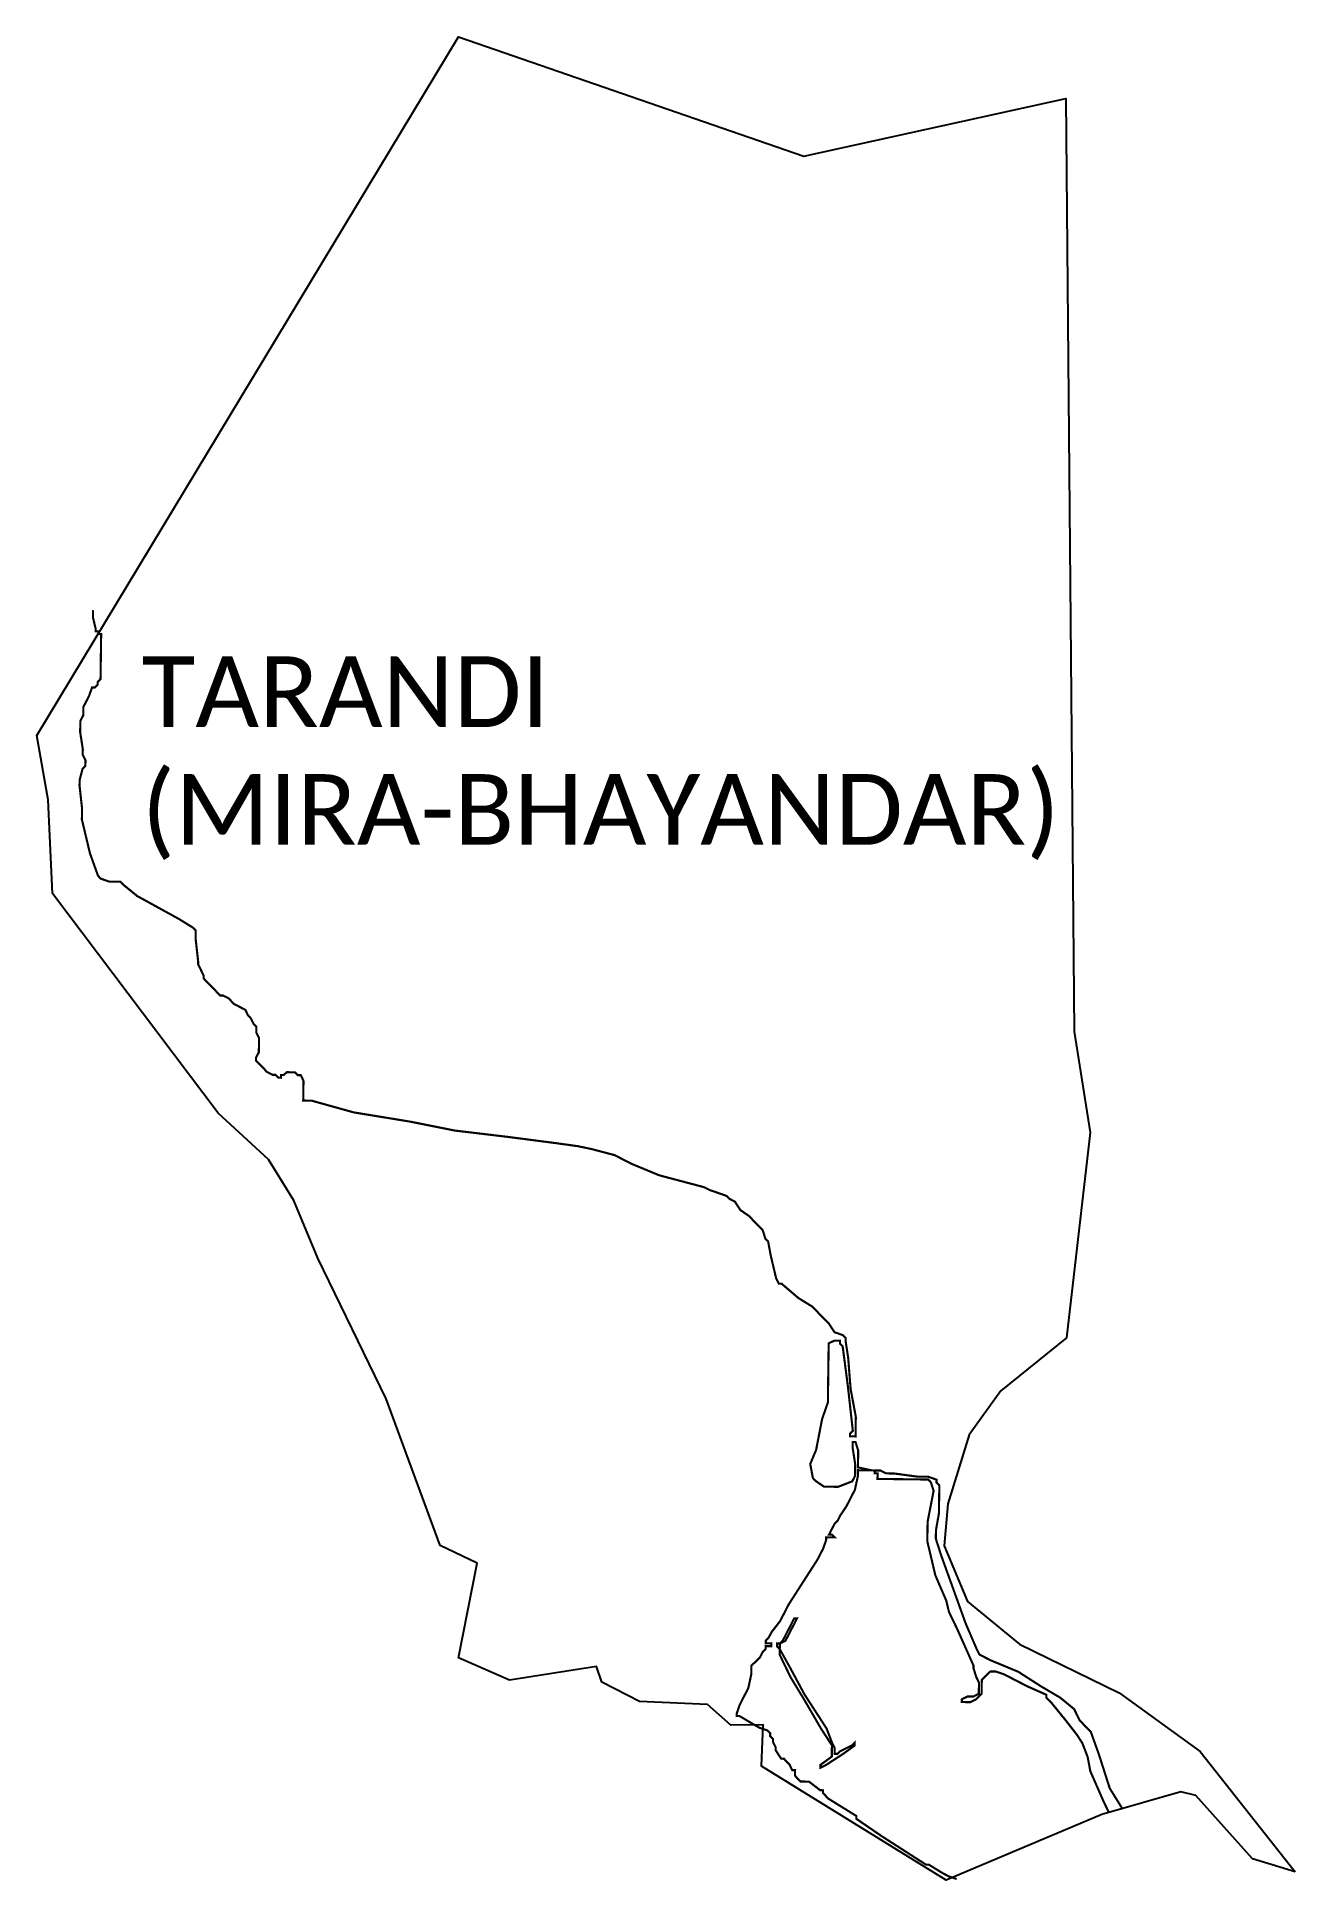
# Model space of a CAD drawing. Header units: metres. Extents: x 263795 to 270041, y 2134369 to 2154063.
# Drawn here: x 268261 to 270041, y 2134369 to 2136978 of the extents above; entities outside this region: 1.
import ezdxf

# ---------------------------------------------------------------- set-up
doc = ezdxf.new("R2010")
doc.units = ezdxf.units.M
for name, color, linetype in [('HIGH TIDE LINE', 6, 'Continuous'), ('village', 3, 'Continuous'), ('VILLAGE NAME', 250, 'Continuous')]:
    doc.layers.add(name, color=color, linetype=linetype)
doc.styles.get("Standard").update_dxf_attribs({"font": 'simplex.shx'})

msp = doc.modelspace()

# ---------------------------------------------------------------- linework, layer by layer
at = {"layer": 'HIGH TIDE LINE', "lineweight": 0, "const_width": 3}
for points in [[(263796.4, 2154061)], [(269369.6, 2134532.2), (269385.6, 2134543.9), (269385.8, 2134559.8), (269370.2, 2134583.9), (269346.9, 2134624), (269327.4, 2134656.1), (269311.9, 2134688.1), (269312, 2134696.1), (269308.1, 2134700.1), (269308.1, 2134704.1), (269312.1, 2134704), (269316.1, 2134707.9), (269320.2, 2134715.8), (269332.5, 2134739.6), (269336.4, 2134739.5), (269320.1, 2134707.9), (269312.1, 2134704), (269312, 2134696.1), (269327.6, 2134668), (269347, 2134631.9), (269378.2, 2134583.8), (269385.9, 2134563.8), (269389.8, 2134555.8), (269389.7, 2134547.8), (269393.7, 2134547.8), (269397.7, 2134551.7), (269413.7, 2134559.5), (269417.7, 2134563.4), (269417.7, 2134559.4), (269401.6, 2134547.7), (269377.5, 2134532.1), (269369.5, 2134528.2)]]:
    msp.add_lwpolyline(points, close=True, dxfattribs=at)
for points in [[(268340.3, 2136166.7), (268340.1, 2136156.8), (268343.9, 2136140.8), (268343.9, 2136136.8), (268347.8, 2136136.8), (268347.8, 2136132.8), (268351.8, 2136132.8), (268350.9, 2136069.1), (268346.9, 2136065.2), (268346.9, 2136061.2), (268342.8, 2136057.3), (268338.9, 2136057.3), (268334.7, 2136045.4), (268326.6, 2136029.6), (268326.4, 2136017.7), (268322.3, 2136009.8), (268322.1, 2135993.9), (268325.8, 2135970), (268325.7, 2135962), (268329.6, 2135954), (268329.5, 2135946), (268325.5, 2135942.1), (268321.3, 2135926.3), (268321.2, 2135918.3), (268324.7, 2135886.4), (268324.5, 2135870.5), (268335.9, 2135822.6), (268347.4, 2135790.6), (268351.3, 2135786.6), (268363.2, 2135782.5), (268379.1, 2135782.3), (268383, 2135778.2), (268402.7, 2135762.1), (268462, 2135729.5), (268481.7, 2135717.3), (268485.6, 2135713.3), (268485.5, 2135701.3), (268489, 2135669.5), (268489, 2135665.5), (268492.9, 2135657.5), (268496.7, 2135649.5), (268496.7, 2135645.5), (268504.5, 2135637.4), (268508.5, 2135633.4), (268516.3, 2135625.3), (268520.3, 2135621.3), (268524.2, 2135621.3), (268532.1, 2135617.2), (268540, 2135609.1), (268555.8, 2135601), (268559.7, 2135593), (268563.6, 2135588.9), (268567.5, 2135580.9), (268571.4, 2135576.9), (268571.3, 2135568.9), (268575.2, 2135560.9), (268574.9, 2135541), (268570.8, 2135533.1), (268570.8, 2135529.2), (268582.6, 2135517.1), (268586.5, 2135513), (268594.4, 2135509), (268598.4, 2135508.9), (268602.3, 2135504.9), (268606.3, 2135504.8), (268606.3, 2135508.8), (268610.3, 2135508.8), (268614.3, 2135512.7), (268626.3, 2135512.5), (268630.2, 2135508.5), (268634.2, 2135508.5), (268638.1, 2135500.4), (268637.7, 2135472.6), (268649.6, 2135472.4), (268709.1, 2135455.8), (268788.5, 2135442.8), (268852, 2135430.1), (268927.4, 2135421.1), (268995, 2135412.3), (269026.7, 2135407.9), (269046.6, 2135403.7), (269062.4, 2135399.5), (269078.3, 2135395.3), (269102, 2135383.1), (269141.6, 2135366.7), (269173.3, 2135358.3), (269205, 2135349.9), (269212.9, 2135345.9), (269236.7, 2135337.6), (269240.6, 2135333.6), (269248.5, 2135329.5), (269256.3, 2135317.5), (269268.1, 2135309.4), (269272.1, 2135305.3), (269287.8, 2135289.2), (269291.6, 2135277.2), (269295.5, 2135273.2), (269299.2, 2135253.3), (269306.8, 2135221.3), (269310.7, 2135213.3), (269314.6, 2135213.3), (269338.3, 2135193.1), (269358, 2135180.9), (269377.6, 2135160.7), (269381.6, 2135156.7), (269389.4, 2135144.7), (269401.2, 2135140.5), (269405.2, 2135136.5), (269405.1, 2135132.5), (269408.8, 2135108.6), (269412.2, 2135064.8), (269419.6, 2135024.9), (269419.3, 2134997.1), (269411.3, 2134997.2), (269411.4, 2135001.2), (269415.4, 2135005.1), (269408.3, 2135068.8), (269401, 2135124.6), (269397.1, 2135128.7), (269397.2, 2135132.6), (269389.2, 2135132.7), (269381.2, 2135128.9), (269380.1, 2135045.3), (269371.9, 2135021.6), (269363.4, 2134977.9), (269355.1, 2134958.1), (269358.9, 2134938.2), (269362.8, 2134934.1), (269374.6, 2134926), (269394.5, 2134925.8), (269414.5, 2134933.5), (269418.6, 2134941.4), (269418.8, 2134957.3), (269415.1, 2134981.2), (269415.2, 2134989.2), (269419.2, 2134989.1), (269423, 2134977.1), (269422.7, 2134953.3), (269442.5, 2134949), (269422.7, 2134949.3), (269422.6, 2134941.3), (269418.3, 2134921.5), (269414.2, 2134913.6), (269406.1, 2134897.8), (269398, 2134885.9), (269393.9, 2134878), (269389.9, 2134874.1), (269385.8, 2134866.2), (269381.7, 2134858.3), (269385.7, 2134858.2), (269389.6, 2134854.2), (269377.7, 2134854.4), (269377.6, 2134850.4), (269373.5, 2134838.5), (269365.3, 2134822.7), (269324.8, 2134759.6), (269312.5, 2134735.8), (269300.4, 2134720.1), (269296.3, 2134712.2), (269292.3, 2134708.2), (269292.2, 2134704.3), (269300.2, 2134704.2), (269300.1, 2134700.2), (269292.2, 2134700.3), (269292.1, 2134696.3), (269288.1, 2134692.4), (269284, 2134684.5), (269280, 2134680.5), (269276, 2134676.6), (269271.9, 2134672.7), (269271.8, 2134660.8), (269267.5, 2134640.9), (269255.3, 2134617.2), (269251.2, 2134605.3), (269251.1, 2134601.3), (269255.1, 2134601.3), (269282.7, 2134585), (269294.6, 2134580.9), (269298.5, 2134576.9), (269298.5, 2134572.9), (269302.4, 2134568.9), (269302.4, 2134564.9), (269306.2, 2134556.9), (269306.2, 2134552.9), (269314, 2134540.9), (269318, 2134540.8), (269325.8, 2134532.7), (269329.7, 2134524.7), (269333.7, 2134524.7), (269333.6, 2134516.7), (269341.4, 2134508.7), (269353.4, 2134508.5), (269369.1, 2134496.4), (269373.1, 2134496.3), (269373.1, 2134492.4), (269380.9, 2134484.3), (269420.4, 2134459.9), (269420.3, 2134455.9), (269455.8, 2134431.6), (269518.9, 2134391), (269522.9, 2134391), (269542.7, 2134378.8), (269550.6, 2134374.7), (269562.4, 2134370.6)], [(269777.7, 2134464.9), (269770.7, 2134479.3), (269751.4, 2134523.3), (269747.7, 2134543.3), (269740, 2134563.3), (269732.1, 2134575.3), (269716.5, 2134595.4), (269696.9, 2134619.5), (269693, 2134623.5), (269689.1, 2134627.6), (269689.1, 2134631.5), (269661.4, 2134643.8), (269637.7, 2134656.1), (269629.8, 2134660.2), (269617.9, 2134664.3), (269610, 2134664.4), (269605.9, 2134660.5), (269601.9, 2134656.5), (269597.9, 2134652.6), (269597.6, 2134632.7), (269593.6, 2134628.8), (269589.6, 2134624.9), (269581.6, 2134621), (269569.6, 2134621.1), (269569.7, 2134625.1), (269577.7, 2134629), (269585.6, 2134628.9), (269593.6, 2134632.8), (269593.9, 2134648.7), (269590, 2134656.7), (269586.2, 2134668.7), (269586.2, 2134672.6), (269563, 2134724.7), (269551.4, 2134748.7), (269547.6, 2134764.7), (269532.1, 2134800.7), (269524.6, 2134832.6), (269520.8, 2134848.6), (269521.2, 2134876.4), (269529.7, 2134920.1), (269525.9, 2134932), (269521.9, 2134936.1), (269450.3, 2134937), (269450.5, 2134944.9), (269446.5, 2134945), (269446.5, 2134949), (269454.5, 2134948.9), (269462.4, 2134944.8), (269474.3, 2134944.6), (269506.1, 2134940.3), (269522, 2134940.1), (269533.9, 2134935.9), (269533.8, 2134931.9), (269537.8, 2134927.9), (269537.2, 2134888.1), (269533, 2134864.3), (269532.8, 2134852.4), (269540.5, 2134828.4), (269563.5, 2134764.5), (269575, 2134732.5), (269590.5, 2134696.5), (269594.4, 2134688.5), (269610.2, 2134680.3), (269630, 2134672.1), (269649.7, 2134663.9), (269681.3, 2134643.6), (269708.9, 2134627.3), (269728.6, 2134611.1), (269736.4, 2134595.1), (269748.2, 2134583), (269752.1, 2134579), (269763.6, 2134547), (269778.9, 2134499.1), (269797.3, 2134469.4)]]:
    msp.add_lwpolyline(points, dxfattribs=at)
at = {"layer": 'village', "color": 3}
msp.add_polyline3d([(270041.2, 2134380.7, 0), (269980.8, 2134399, 0), (269900.7, 2134488.9, 0), (269879.5, 2134494.2, 0), (269767.5, 2134461.8, 0), (269547.5, 2134369.1, 0), (269286, 2134530.3, 0), (269288.3, 2134588.7, 0), (269242.8, 2134588.2, 0), (269209.9, 2134617.7, 0), (269113.7, 2134621.7, 0), (269060.2, 2134649.3, 0), (269052.6, 2134671.3, 0), (268929.4, 2134652.3, 0), (268857.6, 2134683.7, 0), (268883.6, 2134817.7, 0), (268831.3, 2134842.8, 0), (268754.9, 2135050.3, 0), (268658.4, 2135249.5, 0), (268624.2, 2135330.9, 0), (268588.8, 2135389, 0), (268517.2, 2135454.8, 0), (268283.1, 2135765.7, 0), (268276.7, 2135898.4, 0), (268260.8, 2135989.3, 0), (268857.3, 2136978.2, 0), (269346.2, 2136809.5, 0), (269716.8, 2136890.9, 0), (269728.8, 2135570.4, 0), (269751, 2135427.5, 0), (269717.9, 2135136.5, 0), (269624.7, 2135061.5, 0), (269580.2, 2134999.2, 0), (269549.8, 2134901.5, 0), (269544.7, 2134842.3, 0), (269577.7, 2134763.7, 0), (269651.1, 2134703.2, 0), (269792.1, 2134634, 0), (269906.7, 2134551.3, 0)], close=True, dxfattribs=at)

# ---------------------------------------------------------------- texts
at = {"layer": 'VILLAGE NAME', "insert": (268409.1, 2136101.3), "char_height": 100, "attachment_point": 1}
msp.add_mtext_dynamic_manual_height_columns('{\\fCalibri|b0|i0|c0|p34;TARANDI (MIRA-BHAYANDAR)}', width=1449.11, gutter_width=643.2, heights=[0], dxfattribs=at)

doc.saveas('drawing.dxf')
